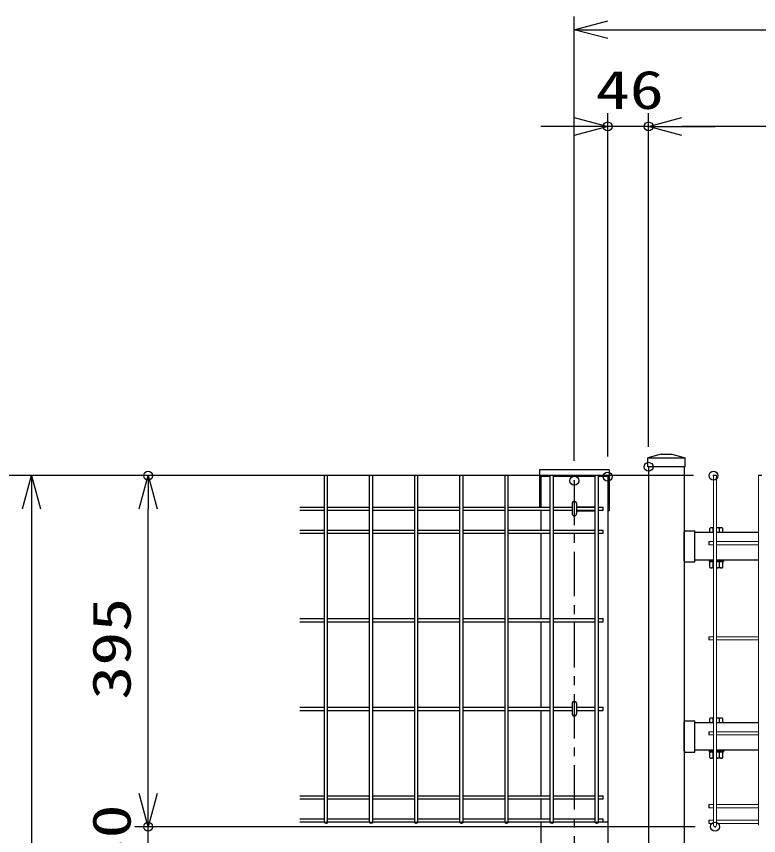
# Model space of a CAD drawing. Units: millimetres, scale not verified. Extents: x -6300 to 6300, y -4454 to 4456.
# Drawn here: x 60 to 895, y 1108 to 2030 of the extents above; entities that cross this region are included whole.
import ezdxf
from ezdxf.enums import TextEntityAlignment as Align

# ---------------------------------------------------------------- set-up
doc = ezdxf.new("R2010")
doc.units = ezdxf.units.MM
doc.header["$LTSCALE"] = 20
doc.header["$PDMODE"] = 32
doc.header["$PDSIZE"] = 10
doc.linetypes.add('USER1', pattern=[4, 2.5, -0.5, 0.5, -0.5])
for name, color, linetype, lineweight in [('0-1_0', 4, 'Continuous', 25), ('0-3_LAYER04', 7, 'Continuous', 25), ('0-5_実線', 7, 'Continuous', 25)]:
    doc.layers.add(name, color=color, linetype=linetype, lineweight=lineweight)
doc.layers.add('0-2_DEFPOINTS', color=7, linetype='Continuous')
doc.styles.add('ＭＳ ゴシック', font='')
doc.styles.get('ＭＳ ゴシック').set_extended_font_data('MS Gothic')

# ---------------------------------------------------------------- blocks, each defined once
blk = doc.blocks.new('_Open30')
at = {"layer": '0-1_0', "color": 2}
blk.add_line((0, 0), (-20, 0), dxfattribs=at)
blk.add_lwpolyline([(-20, 5.36), (0, 0), (-20, -5.36)], dxfattribs=at)

msp = doc.modelspace()

# ---------------------------------------------------------------- linework, layer by layer
at = {"layer": '0-1_0', "color": 1}
for p, q in [((687.59, 1529.85), (687.59, 2029.69)), ((725.09, 1534.45), (725.09, 1920.88)), ((771.09, 1545.49), (771.09, 1920.88)), ((771.1, 1545.49), (771.1, 1920.88)), ((821.54, 1513.04), (-52.89, 1513.04)), ((821.54, 1513.04), (62.16, 1513.04)), ((821.54, 1513.04), (193.34, 1513.04)), ((823.34, 1118.04), (193.34, 1118.04)), ((823.34, 1118.04), (193.34, 1118.04))]:
    msp.add_line(p, q, dxfattribs=at)
at = {"layer": '0-1_0', "color": 2}
for p, q in [((725.09, 2014.69), (2650.09, 2014.69)), ((687.59, 1905.88), (650.09, 1905.88)), ((771.09, 1905.88), (725.09, 1905.88)), ((808.59, 1905.88), (846.09, 1905.88)), ((1645.1, 1905.88), (808.6, 1905.88)), ((77.16, 1475.54), (77.16, -844.46)), ((208.34, 1155.54), (208.34, 1475.54)), ((208.34, 1155.54), (208.34, 1193.04)), ((208.34, 1088.04), (208.34, 1118.04))]:
    msp.add_line(p, q, dxfattribs=at)
at = {"layer": '0-1_0'}
for p, q in [((406.56, 1122.66), (406.56, 1512.37)), ((410.16, 1122.66), (410.16, 1512.37)), ((457.33, 1122.66), (457.33, 1512.37)), ((460.93, 1122.66), (460.93, 1512.37)), ((508.1, 1122.66), (508.1, 1512.37)), ((511.7, 1122.66), (511.7, 1512.37)), ((558.87, 1122.66), (558.87, 1512.37)), ((562.47, 1122.66), (562.47, 1512.37)), ((609.64, 1122.66), (609.64, 1512.37)), ((613.24, 1122.66), (613.24, 1512.37)), ((660.41, 1122.66), (660.41, 1512.37)), ((664.01, 1122.66), (664.01, 1512.37)), ((711.18, 1122.66), (711.18, 1512.37)), ((714.78, 1122.66), (714.78, 1512.37)), ((847.64, 1513.04), (844.04, 1513.04)), ((898.41, 1513.04), (894.81, 1513.04)), ((378.9, 1477.73), (406.56, 1477.73)), ((410.16, 1477.73), (457.33, 1477.73)), ((460.93, 1477.73), (508.1, 1477.73)), ((511.7, 1477.73), (558.87, 1477.73)), ((562.47, 1477.73), (609.64, 1477.73)), ((613.24, 1477.73), (660.41, 1477.73)), ((664.01, 1477.73), (684.99, 1477.73)), ((690.19, 1477.96), (711.18, 1477.96)), ((690.19, 1477.73), (711.18, 1477.73)), ((714.78, 1477.73), (719.99, 1477.73)), ((719.99, 1474.13), (719.99, 1477.73)), ((378.9, 1474.13), (406.56, 1474.13)), ((410.16, 1474.13), (457.33, 1474.13)), ((460.93, 1474.13), (508.1, 1474.13)), ((511.7, 1474.13), (558.87, 1474.13)), ((562.47, 1474.13), (609.64, 1474.13)), ((613.24, 1474.13), (660.41, 1474.13)), ((664.01, 1474.13), (684.99, 1474.13)), ((690.19, 1474.13), (711.18, 1474.13)), ((690.19, 1473.46), (711.18, 1473.46)), ((714.78, 1474.13), (719.99, 1474.13)), ((378.9, 1451.75), (406.56, 1451.75)), ((378.9, 1448.15), (406.56, 1448.15)), ((410.16, 1451.75), (457.33, 1451.75)), ((410.16, 1448.15), (457.33, 1448.15)), ((460.93, 1451.75), (508.1, 1451.75)), ((460.93, 1448.15), (508.1, 1448.15)), ((511.7, 1451.75), (558.87, 1451.75)), ((511.7, 1448.15), (558.87, 1448.15)), ((562.47, 1451.75), (609.64, 1451.75)), ((562.47, 1448.15), (609.64, 1448.15)), ((613.24, 1451.75), (660.41, 1451.75)), ((613.24, 1448.15), (660.41, 1448.15)), ((664.01, 1451.75), (711.18, 1451.75)), ((664.01, 1448.15), (711.18, 1448.15)), ((714.78, 1451.75), (719.99, 1451.75)), ((714.78, 1448.15), (719.99, 1448.15)), ((719.99, 1448.15), (719.99, 1451.75)), ((838.84, 1438.84), (838.84, 1435.24)), ((378.9, 1352.16), (406.56, 1352.16)), ((378.9, 1348.56), (406.56, 1348.56)), ((410.16, 1352.16), (457.33, 1352.16)), ((410.16, 1348.56), (457.33, 1348.56)), ((460.93, 1352.16), (508.1, 1352.16)), ((460.93, 1348.56), (508.1, 1348.56)), ((511.7, 1352.16), (558.87, 1352.16)), ((511.7, 1348.56), (558.87, 1348.56)), ((562.47, 1352.16), (609.64, 1352.16)), ((562.47, 1348.56), (609.64, 1348.56)), ((613.24, 1352.16), (660.41, 1352.16)), ((613.24, 1348.56), (660.41, 1348.56)), ((664.01, 1352.16), (711.18, 1352.16)), ((664.01, 1348.56), (711.18, 1348.56)), ((714.78, 1352.16), (719.99, 1352.16)), ((714.78, 1348.56), (719.99, 1348.56)), ((719.99, 1348.56), (719.99, 1352.16)), ((838.84, 1331.84), (838.84, 1328.24)), ((378.9, 1252.56), (406.56, 1252.56)), ((378.9, 1248.96), (406.56, 1248.96)), ((410.16, 1252.56), (457.33, 1252.56)), ((410.16, 1248.96), (457.33, 1248.96)), ((460.93, 1252.56), (508.1, 1252.56)), ((460.93, 1248.96), (508.1, 1248.96)), ((511.7, 1252.56), (558.87, 1252.56)), ((511.7, 1248.96), (558.87, 1248.96)), ((562.47, 1252.56), (609.64, 1252.56)), ((562.47, 1248.96), (609.64, 1248.96)), ((613.24, 1252.56), (660.41, 1252.56)), ((613.24, 1248.96), (660.41, 1248.96)), ((664.01, 1252.56), (684.99, 1252.56)), ((664.01, 1248.96), (684.99, 1248.96)), ((690.19, 1252.56), (711.18, 1252.56)), ((690.19, 1248.96), (711.18, 1248.96)), ((714.78, 1252.56), (719.99, 1252.56)), ((714.78, 1248.96), (719.99, 1248.96)), ((719.99, 1248.96), (719.99, 1252.56)), ((838.84, 1224.84), (838.84, 1221.24)), ((378.9, 1152.97), (406.56, 1152.97)), ((410.16, 1152.97), (457.33, 1152.97)), ((460.93, 1152.97), (508.1, 1152.97)), ((511.7, 1152.97), (558.87, 1152.97)), ((562.47, 1152.97), (609.64, 1152.97)), ((613.24, 1152.97), (660.41, 1152.97)), ((664.01, 1152.97), (711.18, 1152.97)), ((714.78, 1152.97), (719.99, 1152.97)), ((719.99, 1149.37), (719.99, 1152.97)), ((378.9, 1149.37), (406.56, 1149.37)), ((410.16, 1149.37), (457.33, 1149.37)), ((460.93, 1149.37), (508.1, 1149.37)), ((511.7, 1149.37), (558.87, 1149.37)), ((562.47, 1149.37), (609.64, 1149.37)), ((613.24, 1149.37), (660.41, 1149.37)), ((664.01, 1149.37), (711.18, 1149.37)), ((714.78, 1149.37), (719.99, 1149.37)), ((838.84, 1142.87), (838.84, 1139.27)), ((378.9, 1126.99), (406.56, 1126.99)), ((410.16, 1126.99), (457.33, 1126.99)), ((460.93, 1126.99), (508.1, 1126.99)), ((511.7, 1126.99), (558.87, 1126.99)), ((562.47, 1126.99), (609.64, 1126.99)), ((613.24, 1126.99), (660.41, 1126.99)), ((664.01, 1126.99), (711.18, 1126.99)), ((714.78, 1126.99), (719.99, 1126.99)), ((719.99, 1123.39), (719.99, 1126.99)), ((838.84, 1125.24), (838.84, 1121.64)), ((378.9, 1123.39), (406.56, 1123.39)), ((410.16, 1123.39), (457.33, 1123.39)), ((460.93, 1123.39), (508.1, 1123.39)), ((511.7, 1123.39), (558.87, 1123.39)), ((562.47, 1123.39), (609.64, 1123.39)), ((613.24, 1123.39), (660.41, 1123.39)), ((664.01, 1123.39), (711.18, 1123.39)), ((714.78, 1123.39), (719.99, 1123.39))]:
    msp.add_line(p, q, dxfattribs=at)
at = {"layer": '0-1_0', "color": 7}
for p, q in [((648.29, 1519.68), (648.29, 1477.73)), ((726.89, 1519.68), (648.29, 1519.68)), ((660.58, 1512.75), (648.29, 1512.75)), ((649.89, 1511.95), (649.89, 1477.73)), ((660.41, 1511.95), (649.89, 1511.95)), ((650.09, 1511.95), (650.09, 1477.73)), ((711.35, 1512.75), (663.84, 1512.75)), ((711.18, 1511.95), (664.01, 1511.95)), ((726.89, 1512.75), (714.61, 1512.75)), ((725.29, 1511.95), (714.78, 1511.95)), ((725.09, 1511.95), (725.09, 966.54)), ((725.29, 1511.95), (725.29, 1474.3)), ((726.89, 1519.68), (726.89, 1473.5)), ((684.99, 1482.59), (684.99, 1470.31)), ((690.19, 1482.59), (690.19, 1470.31)), ((650.09, 1474.13), (650.09, 1451.75)), ((725.29, 1474.3), (725.09, 1474.3)), ((726.89, 1473.5), (725.09, 1473.5)), ((650.09, 1448.15), (650.09, 1352.16)), ((811.09, 1417.29), (811.09, 1449.79)), ((812.29, 1450.99), (823.09, 1450.99)), ((844.04, 1449.04), (823.09, 1449.04)), ((840.01, 1449.04), (840.01, 1453.72)), ((844.04, 1449.04), (840.01, 1449.04)), ((844.04, 1454.26), (841.83, 1454.26)), ((843.65, 1449.04), (843.65, 1453.72)), ((852.74, 1454.26), (847.64, 1454.26)), ((894.81, 1449.04), (847.64, 1449.04)), ((854.56, 1449.04), (847.64, 1449.04)), ((850.92, 1449.04), (850.92, 1453.72)), ((854.56, 1449.04), (854.56, 1453.72)), ((844.04, 1418.04), (823.09, 1418.04)), ((844.04, 1416.44), (840.01, 1416.44)), ((840.01, 1409.65), (840.01, 1416.44)), ((843.65, 1409.65), (843.65, 1416.44)), ((894.81, 1418.04), (847.64, 1418.04)), ((854.56, 1416.44), (847.64, 1416.44)), ((850.92, 1409.65), (850.92, 1416.44)), ((854.56, 1409.65), (854.56, 1416.44)), ((844.04, 1409.12), (841.83, 1409.12)), ((852.74, 1409.12), (847.64, 1409.12)), ((650.09, 1348.56), (650.09, 1252.56)), ((684.99, 1257.46), (684.99, 1245.18)), ((690.19, 1257.46), (690.19, 1245.18)), ((650.09, 1248.96), (650.09, 1152.97)), ((811.09, 1203.29), (811.09, 1235.79)), ((812.29, 1236.99), (823.09, 1236.99)), ((844.04, 1235.04), (823.09, 1235.04)), ((840.01, 1235.04), (840.01, 1239.72)), ((844.04, 1235.04), (840.01, 1235.04)), ((844.04, 1240.26), (841.83, 1240.26)), ((843.65, 1235.04), (843.65, 1239.72)), ((852.74, 1240.26), (847.64, 1240.26)), ((894.81, 1235.04), (847.64, 1235.04)), ((854.56, 1235.04), (847.64, 1235.04)), ((850.93, 1235.04), (850.93, 1239.72)), ((854.56, 1235.04), (854.56, 1239.72)), ((844.04, 1204.04), (823.09, 1204.04)), ((844.04, 1202.44), (840.01, 1202.44)), ((840.01, 1195.65), (840.01, 1202.44)), ((843.65, 1195.65), (843.65, 1202.44)), ((894.81, 1204.04), (847.64, 1204.04)), ((854.56, 1202.44), (847.64, 1202.44)), ((850.93, 1195.65), (850.93, 1202.44)), ((854.56, 1195.65), (854.56, 1202.44)), ((844.04, 1195.12), (841.83, 1195.12)), ((852.74, 1195.12), (847.64, 1195.12)), ((650.09, 1149.37), (650.09, 1126.99)), ((650.09, 1123.39), (650.09, 1099.44)), ((660.57, 1123.04), (650.09, 1123.04)), ((711.34, 1123.04), (663.84, 1123.04)), ((725.09, 1123.04), (714.61, 1123.04))]:
    msp.add_line(p, q, dxfattribs=at)
at = {"layer": '0-1_0', "lineweight": 15}
for p, q in [((844.04, 1513.04), (844.04, 1119.84)), ((847.64, 1513.04), (847.64, 1119.84)), ((894.81, 1513.04), (894.81, 1119.84)), ((844.04, 1438.84), (838.84, 1438.84)), ((894.81, 1438.84), (847.64, 1438.84)), ((844.04, 1435.24), (838.84, 1435.24)), ((894.81, 1435.24), (847.64, 1435.24)), ((844.04, 1331.84), (838.84, 1331.84)), ((844.04, 1328.24), (838.84, 1328.24)), ((894.81, 1331.84), (847.64, 1331.84)), ((894.81, 1328.24), (847.64, 1328.24)), ((844.04, 1224.84), (838.84, 1224.84)), ((844.04, 1221.24), (838.84, 1221.24)), ((894.81, 1224.84), (847.64, 1224.84)), ((894.81, 1221.24), (847.64, 1221.24)), ((844.04, 1142.87), (838.84, 1142.87)), ((894.81, 1142.87), (847.64, 1142.87)), ((844.04, 1139.27), (838.84, 1139.27)), ((894.81, 1139.27), (847.64, 1139.27)), ((844.04, 1125.24), (838.84, 1125.24)), ((894.81, 1125.24), (847.64, 1125.24)), ((844.04, 1121.64), (838.84, 1121.64)), ((894.81, 1121.64), (847.64, 1121.64))]:
    msp.add_line(p, q, dxfattribs=at)
at = {"layer": '0-1_0', "color": 7, "linetype": 'USER1'}
msp.add_line((687.59, 1507.35), (687.59, -1211.96), dxfattribs=at)
at = {"layer": '0-1_0', "color": 7}
for points in [[(812.29, 1416.09), (823.09, 1416.09), (823.09, 1450.99)], [(812.29, 1202.09), (823.09, 1202.09), (823.09, 1236.99)]]:
    msp.add_lwpolyline(points, dxfattribs=at)
for centre, radius, start, end in [((687.59, 1470.31), 2.6, 180, 0), ((812.29, 1449.79), 1.2, 90.00019, 180.00019), ((841.83, 1450.91), 3.35, 57.13297, 122.86741), ((847.29, 1441.66), 12.6, 104.95201, 106.77884), ((847.29, 1441.66), 12.6, 73.22154, 88.41037), ((852.74, 1450.91), 3.35, 57.13297, 122.86741), ((812.29, 1417.29), 1.2, 180.00019, 270.00019), ((841.83, 1412.47), 3.35, 237.13297, 302.86741), ((847.29, 1421.72), 12.6, 253.22154, 255.04768), ((847.29, 1421.72), 12.6, 271.58933, 286.77884), ((852.74, 1412.47), 3.35, 237.13297, 302.86741), ((687.59, 1245.18), 2.6, 180, 0), ((812.29, 1235.79), 1.2, 90.00019, 180.00019), ((841.83, 1236.91), 3.35, 57.13297, 122.86741), ((847.29, 1227.66), 12.6, 104.95369, 106.77884), ((847.29, 1227.66), 12.6, 73.22154, 88.41199), ((852.74, 1236.91), 3.35, 57.13297, 122.86741), ((812.29, 1203.29), 1.2, 180.00019, 270.00019), ((841.83, 1198.47), 3.35, 237.13297, 302.86741), ((847.29, 1207.72), 12.6, 253.22154, 255.046), ((847.29, 1207.72), 12.6, 271.5877, 286.77884), ((852.74, 1198.47), 3.35, 237.13297, 302.86741)]:
    msp.add_arc(centre, radius, start, end, dxfattribs=at)
at = {"layer": '0-1_0', "lineweight": 15}
msp.add_arc((845.84, 1119.84), 1.8, 180, 0, dxfattribs=at)
at = {"layer": '0-1_0'}
for centre in [(408.36, 1512.37), (459.13, 1512.37), (509.9, 1512.37), (560.67, 1512.37), (611.44, 1512.37), (662.21, 1512.37), (712.98, 1512.37)]:
    msp.add_ellipse(centre, major_axis=(1.8, 0), ratio=0.5, start_param=0, end_param=3.141593, dxfattribs=at)
at = {"layer": '0-1_0', "color": 7}
for centre in [(687.59, 1482.59), (687.59, 1257.46)]:
    msp.add_ellipse(centre, major_axis=(-2.6, 0), ratio=0.601815, start_param=3.141593, end_param=6.283185, dxfattribs=at)
at = {"layer": '0-1_0'}
for centre in [(408.36, 1122.66), (459.13, 1122.66), (509.9, 1122.66), (560.67, 1122.66), (611.44, 1122.66), (662.21, 1122.66), (712.98, 1122.66)]:
    msp.add_ellipse(centre, major_axis=(1.8, 0), ratio=0.5, dxfattribs=at)
at = {"layer": '0-2_DEFPOINTS'}
for p in [(725.09, 1905.88), (771.1, 1905.88), (771.09, 1522.99), (771.1, 1522.99), (208.34, 1513.04), (687.59, 1507.35), (725.09, 1511.95), (844.04, 1513.04), (208.34, 1118.04), (845.84, 1118.04)]:
    msp.add_point(p, dxfattribs=at)
at = {"layer": '0-3_LAYER04'}
for p, q in [((785.08, 1537.04), (770.08, 1533.04)), ((770.08, 1523.04), (770.08, 1533.04)), ((770.08, 1533.04), (812.08, 1533.04)), ((812.08, 1523.04), (812.08, 1533.04)), ((812.08, 1523.04), (770.08, 1523.04)), ((771.08, 1523.04), (771.09, 1019.54)), ((811.09, 1523.04), (811.09, -881.96))]:
    msp.add_line(p, q, dxfattribs=at)
msp.add_lwpolyline([(785.08, 1537.04), (797.08, 1537.04), (812.08, 1533.04)], dxfattribs=at)
at = {"layer": '0-5_実線'}
for p, q in [((839.29, 1418.04), (839.29, 1416.44)), ((839.29, 1418.04), (844.04, 1418.04)), ((839.29, 1416.44), (844.04, 1416.44)), ((847.64, 1418.04), (855.29, 1418.04)), ((847.64, 1416.44), (855.29, 1416.44)), ((855.29, 1418.04), (855.29, 1416.44)), ((839.29, 1204.04), (839.29, 1202.44)), ((839.29, 1204.04), (844.04, 1204.04)), ((839.29, 1202.44), (844.04, 1202.44)), ((847.64, 1204.04), (855.29, 1204.04)), ((847.64, 1202.44), (855.29, 1202.44)), ((855.29, 1204.04), (855.29, 1202.44))]:
    msp.add_line(p, q, dxfattribs=at)

# ---------------------------------------------------------------- block references
at = {"layer": '0-1_0', "xscale": 1.875, "yscale": 1.875}
for p, rotation in [((687.59, 2014.69), 180), ((771.09, 1905.88), 180), ((771.1, 1905.88), 180), ((77.16, 1513.04), 90), ((208.34, 1513.04), 90), ((208.34, 1118.04), 270), ((208.34, 1118.04), 270)]:
    msp.add_blockref('_Open30', p, dxfattribs=dict(at, rotation=rotation))
msp.add_blockref('_Open30', (725.09, 1905.88), dxfattribs=at)

# ---------------------------------------------------------------- texts
at = {"layer": '0-1_0', "color": 3, "style": 'ＭＳ ゴシック', "width": 1.3}
msp.add_text('46', height=43.26, dxfattribs=at).set_placement((711.66, 1912.55), align=Align.BOTTOM_LEFT)
for s, p in [('395', (201.67, 1260.9)), ('30', (201.67, 1066.61))]:
    msp.add_text(s, height=43.26, rotation=90, dxfattribs=at).set_placement(p, align=Align.BOTTOM_LEFT)

doc.saveas('drawing.dxf')
